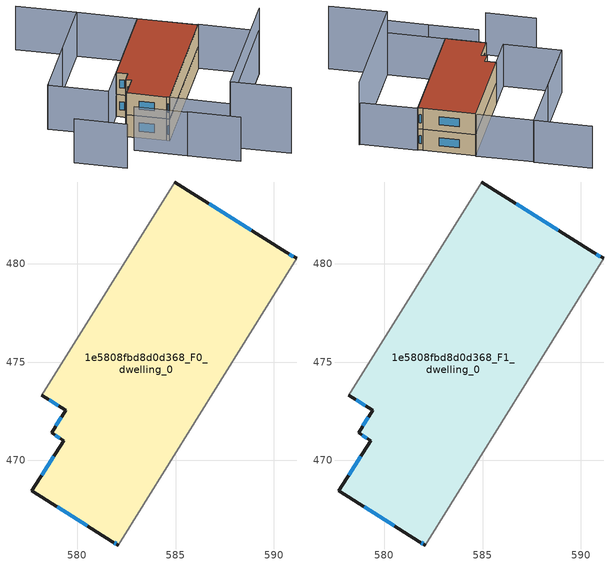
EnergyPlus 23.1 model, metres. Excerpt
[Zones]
1e5808fbd8d0d368_F0_dwelling_0
 floor ground (EU_floor_Construction): 590.62,480.58 591.15,480.27 582.09,465.7 581.79,465.88 577.7,468.45 579.31,471.01 578.7,471.4 579.42,472.55 578.21,473.32 584.95,484.15 z0
 wall outside (EU_wall_Construction): 578.21,473.32 579.42,472.55 578.7,471.4 579.31,471.01 577.7,468.45 581.79,465.88 582.09,465.7 / 591.15,480.27 590.62,480.58 584.95,484.15 z0:3
 wall adiabatic (EU_wall_Construction): 584.95,484.15 578.21,473.32 / 582.09,465.7 591.15,480.27 z0:3
 window (EU_Window_Construction): 578.59,473.08 579.04,472.79 / 588.85,481.7 586.72,483.04 / 590.98,480.37 590.78,480.49 / 581.88,465.82 582,465.76 / 578.98,467.65 580.52,466.68 / 578.81,470.22 578.2,469.25 / 578.89,471.28 579.12,471.13 / 579.2,472.19 578.92,471.76 z0.93:2.07
1e5808fbd8d0d368_F1_dwelling_0
 floor to 1e5808fbd8d0d368_F0_dwelling_0 (EU_floor_Construction): 590.62,480.58 591.15,480.27 582.09,465.7 581.79,465.88 577.7,468.45 579.31,471.01 578.7,471.4 579.42,472.55 578.21,473.32 584.95,484.15 z3
 wall outside (EU_wall_Construction): 578.21,473.32 579.42,472.55 578.7,471.4 579.31,471.01 577.7,468.45 581.79,465.88 582.09,465.7 / 591.15,480.27 590.62,480.58 584.95,484.15 z3:6
 wall adiabatic (EU_wall_Construction): 584.95,484.15 578.21,473.32 / 582.09,465.7 591.15,480.27 z3:6
 window (EU_Window_Construction): 578.59,473.08 579.04,472.79 / 588.85,481.7 586.72,483.04 / 590.98,480.37 590.78,480.49 / 581.88,465.82 582,465.76 / 578.98,467.65 580.52,466.68 / 578.81,470.22 578.2,469.25 / 578.89,471.28 579.12,471.13 / 579.2,472.19 578.92,471.76 z3.93:5.07
 roof outside (EU_roof_Construction): 582.09,465.7 591.15,480.27 590.62,480.58 584.95,484.15 578.21,473.32 579.42,472.55 578.7,471.4 579.31,471.01 577.7,468.45 581.79,465.88 z6
shading: 582.87,461.77 588.31,458.39 / 577.43,465.14 582.86,461.76 / 569.79,464.98 575.23,461.6 / 572.57,491.94 578.78,488.08 / 578.78,488.08 569.64,473.38 / 582.09,465.7 591.21,480.37 / 591.21,480.37 597.42,476.5 / 597.42,476.5 588.3,461.84 / 588.3,461.84 582.09,465.7 / 569.63,473.36 578.76,488.05 / 578.76,488.05 584.97,484.18 / 584.97,484.18 575.84,469.5 / 575.84,469.5 569.63,473.36 z0:6; 594.52,457.99 588.31,461.85 / 588.31,461.85 597.48,476.6 z0:9
[Building]
EU S2 Campaign: North Axis=0; Terrain=City; Solar Distribution=FullExterior
[Site:Location]
Montreal-Trudeau.Intl.AP: Latitude=45.4667; Longitude=-73.75; Time Zone=-5; Elevation=36
[SizingPeriod:WeatherFileDays]
AnnualSizingPeriod: Begin Month=1; Begin Day of Month=1; End Month=12; End Day of Month=31; Day of Week for Start Day=Monday; Use Weather File Daylight Saving Period=No; Use Weather File Rain and Snow Indicators=No
[MATERIAL]
EU_InternalMass_Material: Roughness=MediumRough; Thickness=0.1; Conductivity=1; Density=1800; Specific Heat=900; Thermal Absorptance=0.9; Solar Absorptance=0.7; Visible Absorptance=0.7
[MATERIAL:NOMASS] Roughness=MediumRough; Thermal Absorptance=0.9; Solar Absorptance=0.7; Visible Absorptance=0.7
Name | Thermal Resistance
EU_wall_NoMass; EU_floor_NoMass | 1.51479
EU_roof_NoMass | 2.84114
[WINDOWMATERIAL:SIMPLEGLAZINGSYSTEM]
EU_Window_SimpleGlazing: UFactor=3.53504; Solar Heat Gain Coefficient=0.8; Visible Transmittance=0.8
[CONSTRUCTION]
EU_wall_Construction: EU_wall_NoMass
EU_roof_Construction: EU_roof_NoMass
EU_floor_Construction: EU_floor_NoMass
EU_Window_Construction: EU_Window_SimpleGlazing
EU_InternalMass_Construction: EU_InternalMass_Material
[ZONE] Type=1; Multiplier=1; Ceiling Height=autocalculate; Floor Area=autocalculate; Part of Total Floor Area=Yes
Name | Volume
1e5808fbd8d0d368_F0_dwelling_0 | 350.96
1e5808fbd8d0d368_F1_dwelling_0 | 350.959
[INTERNALMASS] Construction=EU_InternalMass_Construction; Surface Area=116.986
Name | Zone or ZoneList
1e5808fbd8d0d368_F0_dwelling_0_EU_InternalMass | 1e5808fbd8d0d368_F0_dwelling_0
1e5808fbd8d0d368_F1_dwelling_0_EU_InternalMass | 1e5808fbd8d0d368_F1_dwelling_0
[OTHEREQUIPMENT] Fuel Type=Electricity; Design Level Calculation Method=Watts/Area; Power per Zone Floor Area=1; Fraction Latent=0; Fraction Radiant=0; Fraction Lost=0; Carbon Dioxide Generation Rate=0; EndUse Subcategory=EU_Step8_InternalGains
Name | Zone or ZoneList or Space or SpaceList | Schedule
EU_Step8_InternalGain_1e5808fbd8d0d368_F0_dwelling_0_f000 | 1e5808fbd8d0d368_F0_dwelling_0 | EU_Step8_GainSchedule_1e5808fbd8d0d368_F0_dwelling_0_f000
EU_Step8_InternalGain_1e5808fbd8d0d368_F1_dwelling_0_f000 | 1e5808fbd8d0d368_F1_dwelling_0 | EU_Step8_GainSchedule_1e5808fbd8d0d368_F1_dwelling_0_f000
[ZONEVENTILATION:DESIGNFLOWRATE] Schedule=EU_AlwaysOn; Design Flow Rate Calculation Method=AirChanges/Hour; Air Changes per Hour=0.775154; Ventilation Type=Natural; Fan Pressure Rise=0; Fan Total Efficiency=1; Constant Term Coefficient=1; Temperature Term Coefficient=0; Velocity Term Coefficient=0; Velocity Squared Term Coefficient=0; Minimum Indoor Temperature=-100; Maximum Indoor Temperature=100; Delta Temperature=-100; Minimum Outdoor Temperature=-100; Maximum Outdoor Temperature=100; Maximum Wind Speed=40
Name | Zone or ZoneList or Space or SpaceList
EU_ConstantAir_1e5808fbd8d0d368_F0_dwelling_0 | 1e5808fbd8d0d368_F0_dwelling_0
EU_ConstantAir_1e5808fbd8d0d368_F1_dwelling_0 | 1e5808fbd8d0d368_F1_dwelling_0
[HVACTEMPLATE:THERMOSTAT] Constant Heating Setpoint=20; Constant Cooling Setpoint=50
EU_HeatOnly_1e5808fbd8d0d368_F0_dwelling_0; EU_HeatOnly_1e5808fbd8d0d368_F1_dwelling_0
[HVACTEMPLATE:ZONE:IDEALLOADSAIRSYSTEM] System Availability Schedule=EU_AlwaysOn; Maximum Heating Supply Air Temperature=50; Minimum Cooling Supply Air Temperature=13; Maximum Heating Supply Air Humidity Ratio=0.0156; Minimum Cooling Supply Air Humidity Ratio=0.0077; Heating Limit=NoLimit; Cooling Limit=NoLimit; Heating Availability Schedule=EU_AlwaysOn; Cooling Availability Schedule=EU_CoolingOff; Dehumidification Control Type=ConstantSensibleHeatRatio; Cooling Sensible Heat Ratio=0.7; Dehumidification Setpoint=60; Humidification Control Type=None; Humidification Setpoint=30; Outdoor Air Method=None; Outdoor Air Flow Rate per Person=0.00944; Outdoor Air Flow Rate per Zone Floor Area=0; Outdoor Air Flow Rate per Zone=0; Demand Controlled Ventilation Type=None; Outdoor Air Economizer Type=NoEconomizer; Heat Recovery Type=None; Sensible Heat Recovery Effectiveness=0.7; Latent Heat Recovery Effectiveness=0.65
Name | Template Thermostat
1e5808fbd8d0d368_F0_dwelling_0 | EU_HeatOnly_1e5808fbd8d0d368_F0_dwelling_0
1e5808fbd8d0d368_F1_dwelling_0 | EU_HeatOnly_1e5808fbd8d0d368_F1_dwelling_0
[SIZING:ZONE] Zone Cooling Design Supply Air Temperature Input Method=SupplyAirTemperature; Zone Cooling Design Supply Air Temperature=13; Zone Heating Design Supply Air Temperature Input Method=SupplyAirTemperature; Zone Heating Design Supply Air Temperature=50; Zone Cooling Design Supply Air Humidity Ratio=0.008; Zone Heating Design Supply Air Humidity Ratio=0.008; Cooling Design Air Flow Method=DesignDay; Cooling Design Air Flow Rate=0; Cooling Minimum Air Flow per Zone Floor Area=0.000762; Cooling Minimum Air Flow=0; Cooling Minimum Air Flow Fraction=0.2; Heating Design Air Flow Method=DesignDay; Heating Design Air Flow Rate=0; Heating Maximum Air Flow per Zone Floor Area=0.002032; Heating Maximum Air Flow=0.141576; Heating Maximum Air Flow Fraction=0.3; Account for Dedicated Outdoor Air System=No; Dedicated Outdoor Air System Control Strategy=NeutralSupplyAir; Dedicated Outdoor Air Low Setpoint Temperature for Design=autosize; Dedicated Outdoor Air High Setpoint Temperature for Design=autosize; Zone Load Sizing Method=Sensible Load Only No Latent Load; Zone Latent Cooling Design Supply Air Humidity Ratio Input Method=HumidityRatioDifference; Zone Cooling Design Supply Air Humidity Ratio Difference=0.005; Zone Latent Heating Design Supply Air Humidity Ratio Input Method=HumidityRatioDifference; Zone Humidification Design Supply Air Humidity Ratio Difference=0.005
1e5808fbd8d0d368_F0_dwelling_0; 1e5808fbd8d0d368_F1_dwelling_0
[SCHEDULE:CONSTANT]
Name | Hourly Value
EU_AlwaysOn | 1
EU_CoolingOff | 0
[SCHEDULE:FILE] Column Number=1; Rows to Skip at Top=0; Number of Hours of Data=8760; Column Separator=Comma; Interpolate to Timestep=No; Minutes per Item=60; Adjust Schedule for Daylight Savings=Yes
Name | File
EU_Step8_GainSchedule_1e5808fbd8d0d368_F0_dwelling_0_f000 | ../../schedules/1e5808fbd8d0d368/1e5808fbd8d0d368_F0_dwelling_0_f000_gain.csv
EU_Step8_GainSchedule_1e5808fbd8d0d368_F1_dwelling_0_f000 | ../../schedules/1e5808fbd8d0d368/1e5808fbd8d0d368_F1_dwelling_0_f000_gain.csv
